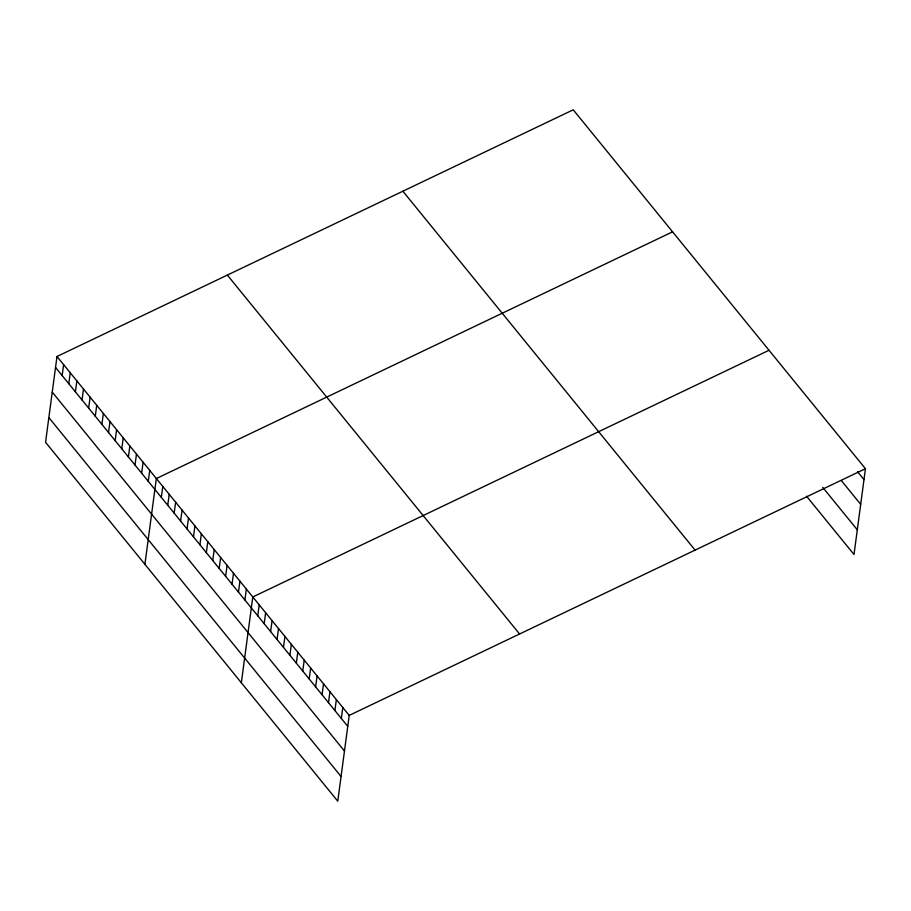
<?xml version="1.0" encoding="UTF-8"?>
<svg xmlns="http://www.w3.org/2000/svg" width="911" height="911" viewBox="0 0 911 911"><rect width="100%" height="100%" fill="white"/><g stroke="black" fill="none" stroke-linecap="round" stroke-linejoin="round"><path stroke-width="1.37" d="M56.994 356.497L45.55 442.29L337.776 801.202L349.22 715.397L56.994 356.497L573.224 109.798L865.45 468.709L854.006 554.503L806.588 496.279M62.164 375.56L63.622 364.628M68.792 383.69L70.249 372.758M75.408 391.832L76.866 380.9M82.036 399.963L83.493 389.031M88.663 408.105L90.121 397.173M95.279 416.236L96.737 405.304M101.907 424.367L103.364 413.435M108.534 432.509L109.992 421.577M115.15 440.639L116.608 429.707M121.778 448.781L123.236 437.849M128.405 456.912L129.863 445.98M135.022 465.043L136.479 454.111M141.649 473.185L143.107 462.253M148.277 481.315L149.734 470.383M144.906 564.33L156.35 478.526L672.58 231.827M161.327 497.349L162.784 486.417M167.749 505.241L169.218 494.309M174.183 513.144L175.641 502.212M180.617 521.035L182.075 510.103M187.04 528.938L188.497 518.006M193.474 536.83L194.931 525.898M199.896 544.721L201.354 533.789M206.33 552.624L207.788 541.692M212.753 560.516L214.222 549.584M219.187 568.418L220.644 557.486M225.621 576.31L227.078 565.378M232.043 584.202L233.501 573.27M238.477 592.104L239.935 581.172M244.9 599.996L246.357 589.064M241.347 682.76L252.791 596.967L769.021 350.268M257.756 615.79L259.214 604.858M264.19 623.682L265.648 612.75M270.613 631.585L272.082 620.653M277.046 639.476L278.504 628.544M283.48 647.368L284.938 636.436M289.903 655.271L291.361 644.339M296.337 663.162L297.795 652.23M302.759 671.065L304.217 660.133M309.193 678.957L310.651 668.025M315.616 686.848L317.085 675.916M322.05 694.751L323.507 683.819M328.484 702.643L329.941 691.711M334.906 710.546L336.364 699.614M341.34 718.437L342.798 707.505M349.22 715.397L865.45 468.709M857.558 471.739L863.992 479.641M841.411 480.655L860.69 504.341M822.747 487.362L857.297 529.803M402.867 191.208L695.093 550.119M227.351 275.088L519.577 633.988M55.537 367.429L347.763 726.329M52.246 392.129L344.472 751.04M48.852 417.591L341.067 776.502"/></g></svg>
